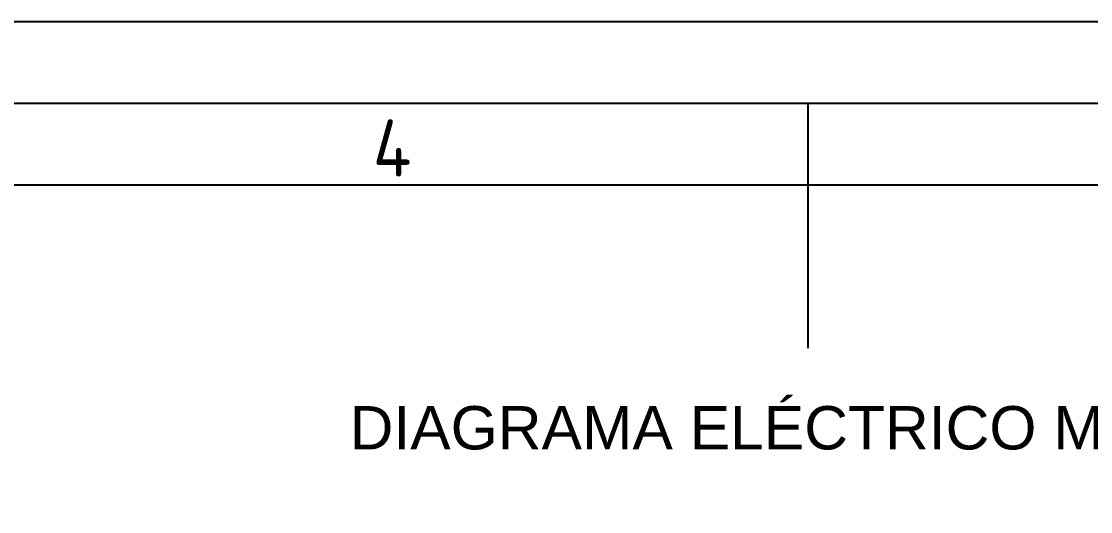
# Model space of a CAD drawing. Header units: millimetres. Extents: x 357084 to 357504, y 509210 to 509507.
# Drawn here: x 357250 to 357315.4, y 509476.9 to 509506.9 of the extents above; entities that cross this region are included whole.
import ezdxf

# ---------------------------------------------------------------- set-up
doc = ezdxf.new("R2010")
doc.units = ezdxf.units.MM
for name, color, linetype in [('035', 5, 'Continuous'), ('07', 7, 'Continuous'), ('PDF_Texto', 7, 'Continuous')]:
    doc.layers.add(name, color=color, linetype=linetype)
doc.styles.add('ISO Proportional', font='isocp.shx')
doc.styles.add('PDF F2', font='arial.ttf')

# ---------------------------------------------------------------- blocks, each defined once
blk = doc.blocks.new('IEC_border_a3')
at = {"layer": '035'}
blk.add_line((214, 292), (214, 287), dxfattribs=at)
for points in [[(0, 297), (420, 297), (420, 0), (0, 0)], [(18, 287), (410, 287), (410, 10), (18, 10)]]:
    blk.add_lwpolyline(points, close=True, dxfattribs=at)
at = {"layer": '07'}
blk.add_line((214, 287), (214, 277), dxfattribs=at)
blk.add_lwpolyline([(13, 292), (415, 292), (415, 5), (13, 5)], close=True, dxfattribs=at)
at = {"layer": '035', "style": 'ISO Proportional'}
blk.add_text('4', height=3.5, dxfattribs=at).set_placement((187.383, 287.5))

msp = doc.modelspace()

# ---------------------------------------------------------------- block references
msp.add_blockref('IEC_border_a3', (357084.07, 509209.877))

# ---------------------------------------------------------------- texts
at = {"layer": 'PDF_Texto', "insert": (357270.038, 509481.989), "char_height": 2.65317, "width": 79.95917, "attachment_point": 4, "style": 'PDF F2'}
msp.add_mtext('DIAGRAMA ELÉCTRICO MOTORES', dxfattribs=at)

doc.saveas('drawing.dxf')
